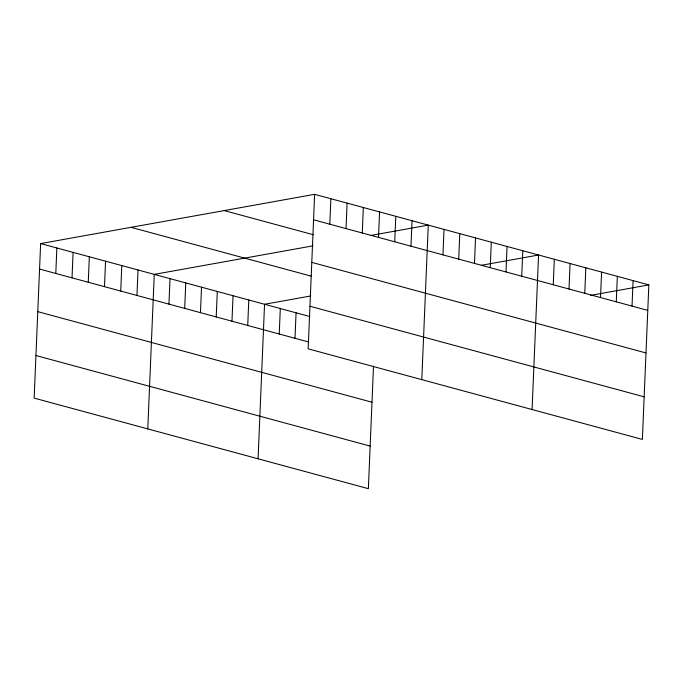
<?xml version="1.0" encoding="UTF-8"?>
<svg xmlns="http://www.w3.org/2000/svg" width="683" height="683" viewBox="0 0 683 683"><rect width="100%" height="100%" fill="white"/><g stroke="black" fill="none" stroke-linecap="round" stroke-linejoin="round"><path stroke-width="1.02" d="M314.632 194.322L308.161 348.842L642.37 439.417L648.85 284.896L314.632 194.322L40.63 243.583L34.15 398.104L368.368 488.678L373.507 366.028M55.793 273.465L56.86 247.98M72.022 277.861L73.09 252.386M88.261 282.258L89.328 256.782M104.49 286.664L105.558 261.179M120.729 291.06L121.796 265.585M136.959 295.457L138.026 269.981M147.784 428.898L154.256 274.378L313.002 245.837M168.949 304.131L170.016 278.647M184.7 308.4L185.767 282.916M200.461 312.669L201.528 287.193M216.212 316.938L217.279 291.462M231.972 321.206L233.04 295.73M247.724 325.475L248.791 299.999M258.072 458.788L264.552 304.268L310.765 295.961M279.236 334.021L280.303 308.537M294.996 338.29L296.063 312.805M329.804 224.195L330.871 198.719M346.033 228.6L347.101 203.116M362.272 232.997L363.339 207.521M378.502 237.394L379.569 211.918M394.731 241.799L395.799 216.315M410.97 246.196L412.037 220.72M421.795 379.637L428.267 225.117L370.997 235.413M442.96 254.861L444.027 229.386M458.711 259.13L459.779 233.654M474.472 263.407L475.539 237.923M490.223 267.676L491.29 242.192M505.983 271.945L507.051 246.469M521.735 276.214L522.802 250.738M532.083 409.527L538.563 255.007L481.293 265.303M553.247 284.751L554.314 259.275M569.007 289.02L570.074 263.544M584.759 293.297L585.826 267.813M600.511 297.566L601.586 272.082M616.271 301.835L617.338 276.359M632.023 306.104L633.098 280.628M590.582 295.372L648.85 284.896M313.565 219.798L647.783 310.372M224.212 210.577L313.497 234.773M311.781 262.383L645.998 352.957M131.051 227.328L311.644 276.274M309.945 306.257L644.154 396.832M40.63 243.583L309.851 316.545M39.554 269.059L308.784 342.021M37.77 311.644L371.987 402.219M35.934 355.519L370.152 446.093"/></g></svg>
